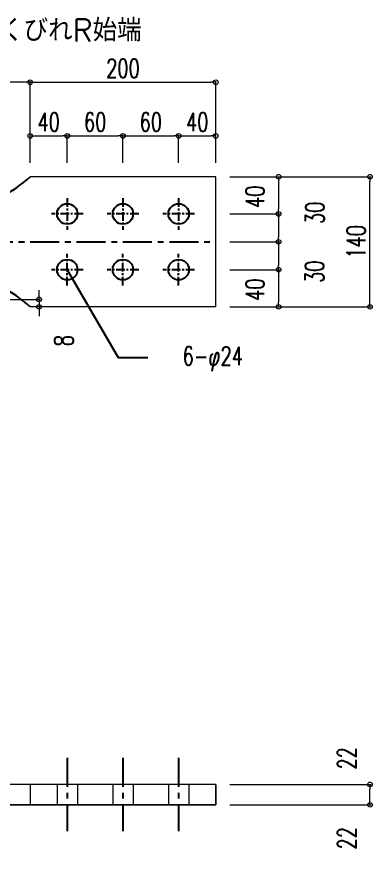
# Model space of a CAD drawing. Header units: millimetres. Extents: x -4568 to 36914, y -114 to 17788.
# Drawn here: x 4194 to 4577, y 11727 to 12626 of the extents above; entities that cross this region are included whole.
import ezdxf

# ---------------------------------------------------------------- set-up
doc = ezdxf.new("R2010")
doc.units = ezdxf.units.MM
doc.header["$LTSCALE"] = 5
for name, pattern in [('ACAD_ISO03W100', [30, 12, -18]), ('CENTER1', [10, 6.25, -1.25, 1.25, -1.25]), ('JIS_08_50', [53, 50, -1.125, 0.75, -1.125])]:
    doc.linetypes.add(name, pattern=pattern)
doc.layers.get('0').update_dxf_attribs({"color": 255})
doc.layers.get('DEFPOINTS').update_dxf_attribs({"color": 255})
for name, color, linetype in [('CENTER', 2, 'JIS_08_50'), ('寸法', 4, 'Continuous'), ('補助線', 7, 'ACAD_ISO03W100'), ('金物', 142, 'Continuous')]:
    doc.layers.add(name, color=color, linetype=linetype)
doc.styles.add('KANJI', font='simplex.shx', dxfattribs={"width": 0.7, "bigfont": 'extfont2.shx'})
doc.styles.get("Standard").update_dxf_attribs({"font": 'simplex.shx', "width": 0.7, "height": 2.5, "bigfont": '@extfont2.shx'})
doc.styles.add('SUNPOU', font='simplex.shx', dxfattribs={"width": 0.7, "bigfont": 'extfont2.shx'})
doc.dimstyles.new('一般寸法-小さめ', dxfattribs={"dimscale": 10, "dimtxt": 2, "dimasz": 0.5, "dimexe": 0.125, "dimexo": 1.5, "dimgap": 0.5, "dimtad": 1, "dimtxsty": 'KANJI', "dimblk": 'ORIGIN', "dimcen": 0, "dimclrd": 256, "dimclre": 256, "dimclrt": 256, "dimadec": 0, "dimazin": 0, "dimtfac": 1, "dimtmove": 2, "dimatfit": 2, "dimfxl": 0, "dimtolj": 2, "dimlwd": 5, "dimlwe": 5, "dimarcsym": 0})

# ---------------------------------------------------------------- blocks, each defined once
blk = doc.blocks.new('_Origin')
at = {"color": 0, "linetype": 'ByBlock', "lineweight": -2}
blk.add_line((0, 0), (-1, 0), dxfattribs=at)
blk.add_circle((0, 0), 0.5, dxfattribs=at)
blk = doc.blocks.new('*D1045')
at = {"layer": 'DEFPOINTS', "color": 0, "transparency": 16777216}
for p in [(4408.38, 12454.11), (4408.38, 12414.11), (4476.04, 12414.11)]:
    blk.add_point(p, dxfattribs=at)
at = {"layer": '寸法', "lineweight": 5, "transparency": 16777216}
for p, q in [((4423.38, 12454.11), (4477.29, 12454.11)), ((4476.04, 12449.11), (4476.04, 12419.11)), ((4423.38, 12414.11), (4477.29, 12414.11))]:
    blk.add_line(p, q, dxfattribs=at)
at = {"layer": '寸法', "lineweight": 5, "transparency": 16777216, "xscale": 5, "yscale": 5, "zscale": 5}
for p, rotation in [((4476.04, 12454.11), 90), ((4476.04, 12414.11), 270)]:
    blk.add_blockref('_Origin', p, dxfattribs=dict(at, rotation=rotation))
at = {"layer": '寸法', "transparency": 16777216, "insert": (4450.63, 12432.61), "char_height": 20, "attachment_point": 5, "rotation": 90, "style": 'KANJI'}
blk.add_mtext('\\A2;40', dxfattribs=at)
blk = doc.blocks.new('*D1046')
at = {"layer": 'DEFPOINTS', "color": 0, "transparency": 16777216}
for p in [(4408.38, 12454.11), (4574.5, 12454.11), (4408.38, 12314.11)]:
    blk.add_point(p, dxfattribs=at)
at = {"layer": '寸法', "lineweight": 5, "transparency": 16777216}
for p, q in [((4423.38, 12454.11), (4575.75, 12454.11)), ((4574.5, 12319.11), (4574.5, 12449.11)), ((4423.38, 12314.11), (4575.75, 12314.11))]:
    blk.add_line(p, q, dxfattribs=at)
at = {"layer": '寸法', "lineweight": 5, "transparency": 16777216, "xscale": 5, "yscale": 5, "zscale": 5}
for p, rotation in [((4574.5, 12454.11), 90), ((4574.5, 12314.11), 270)]:
    blk.add_blockref('_Origin', p, dxfattribs=dict(at, rotation=rotation))
at = {"layer": '寸法', "transparency": 16777216, "insert": (4559.5, 12384.11), "char_height": 20, "attachment_point": 5, "rotation": 90, "style": 'KANJI'}
blk.add_mtext('\\A2;140', dxfattribs=at)
blk = doc.blocks.new('*D1049')
at = {"layer": 'DEFPOINTS', "color": 0, "transparency": 16777216}
for p in [(4138.38, 12555.9), (4208.38, 12454.11), (4138.38, 12424.11)]:
    blk.add_point(p, dxfattribs=at)
at = {"layer": '寸法', "lineweight": 5, "transparency": 16777216}
for p, q in [((4138.38, 12439.11), (4138.38, 12557.15)), ((4203.38, 12555.9), (4143.38, 12555.9)), ((4208.38, 12469.11), (4208.38, 12557.15))]:
    blk.add_line(p, q, dxfattribs=at)
at = {"layer": '寸法', "lineweight": 5, "transparency": 16777216, "xscale": 5, "yscale": 5, "zscale": 5, "rotation": 180}
blk.add_blockref('_Origin', (4138.38, 12555.9), dxfattribs=at)
at = {"layer": '寸法', "lineweight": 5, "transparency": 16777216, "xscale": 5, "yscale": 5, "zscale": 5}
blk.add_blockref('_Origin', (4208.38, 12555.9), dxfattribs=at)
at = {"layer": '寸法', "transparency": 16777216, "insert": (4173.38, 12570.9), "char_height": 20, "attachment_point": 5, "style": 'KANJI'}
blk.add_mtext('\\A2;70', dxfattribs=at)
blk = doc.blocks.new('*D1078')
at = {"layer": 'DEFPOINTS', "color": 0, "transparency": 16777216}
for p in [(4408.38, 12555.9), (4208.38, 12454.11), (4408.38, 12454.11)]:
    blk.add_point(p, dxfattribs=at)
at = {"layer": '寸法', "lineweight": 5, "transparency": 16777216}
for p, q in [((4208.38, 12469.11), (4208.38, 12557.15)), ((4213.38, 12555.9), (4403.38, 12555.9)), ((4408.38, 12469.11), (4408.38, 12557.15))]:
    blk.add_line(p, q, dxfattribs=at)
at = {"layer": '寸法', "lineweight": 5, "transparency": 16777216, "xscale": 5, "yscale": 5, "zscale": 5, "rotation": 180}
blk.add_blockref('_Origin', (4208.38, 12555.9), dxfattribs=at)
at = {"layer": '寸法', "lineweight": 5, "transparency": 16777216, "xscale": 5, "yscale": 5, "zscale": 5}
blk.add_blockref('_Origin', (4408.38, 12555.9), dxfattribs=at)
at = {"layer": '寸法', "transparency": 16777216, "insert": (4308.38, 12570.9), "char_height": 20, "attachment_point": 5, "style": 'KANJI'}
blk.add_mtext('\\A2;200', dxfattribs=at)
blk = doc.blocks.new('*D1050')
at = {"layer": 'DEFPOINTS', "color": 0, "transparency": 16777216}
for p in [(4408.38, 12354.11), (4408.38, 12314.11), (4476.04, 12314.11)]:
    blk.add_point(p, dxfattribs=at)
at = {"layer": '寸法', "lineweight": 5, "transparency": 16777216}
for p, q in [((4423.38, 12354.11), (4477.29, 12354.11)), ((4476.04, 12349.11), (4476.04, 12319.11)), ((4423.38, 12314.11), (4477.29, 12314.11))]:
    blk.add_line(p, q, dxfattribs=at)
at = {"layer": '寸法', "lineweight": 5, "transparency": 16777216, "xscale": 5, "yscale": 5, "zscale": 5}
for p, rotation in [((4476.04, 12354.11), 90), ((4476.04, 12314.11), 270)]:
    blk.add_blockref('_Origin', p, dxfattribs=dict(at, rotation=rotation))
at = {"layer": '寸法', "transparency": 16777216, "insert": (4450.63, 12332.61), "char_height": 20, "attachment_point": 5, "rotation": 90, "style": 'KANJI'}
blk.add_mtext('\\A2;40', dxfattribs=at)
blk = doc.blocks.new('*D1079')
at = {"layer": 'DEFPOINTS', "color": 0, "transparency": 16777216}
for p in [(4138.38, 12322.11), (4208.38, 12314.11), (4218.01, 12314.11)]:
    blk.add_point(p, dxfattribs=at)
at = {"layer": '寸法', "lineweight": 5, "transparency": 16777216}
for p, q in [((4218.01, 12327.11), (4218.01, 12332.11)), ((4153.38, 12322.11), (4219.26, 12322.11)), ((4218.01, 12322.11), (4218.01, 12314.11)), ((4218.01, 12309.11), (4218.01, 12304.11)), ((4223.38, 12314.11), (4219.26, 12314.11))]:
    blk.add_line(p, q, dxfattribs=at)
at = {"layer": '寸法', "lineweight": 5, "transparency": 16777216, "xscale": 5, "yscale": 5, "zscale": 5}
for p, rotation in [((4218.01, 12322.11), 270), ((4218.01, 12314.11), 90)]:
    blk.add_blockref('_Origin', p, dxfattribs=dict(at, rotation=rotation))
at = {"layer": '寸法', "transparency": 16777216, "insert": (4244.75, 12277.68), "char_height": 20, "attachment_point": 5, "rotation": 90, "style": 'KANJI'}
blk.add_mtext('\\A2;8', dxfattribs=at)
blk = doc.blocks.new('*D1055')
at = {"layer": 'DEFPOINTS', "color": 0, "transparency": 16777216}
for p in [(4248.38, 12498.13), (4208.38, 12454.11), (4248.38, 12454.11)]:
    blk.add_point(p, dxfattribs=at)
at = {"layer": '寸法', "lineweight": 5, "transparency": 16777216}
for p, q in [((4208.38, 12469.11), (4208.38, 12499.38)), ((4213.38, 12498.13), (4243.38, 12498.13)), ((4248.38, 12469.11), (4248.38, 12499.38))]:
    blk.add_line(p, q, dxfattribs=at)
at = {"layer": '寸法', "lineweight": 5, "transparency": 16777216, "xscale": 5, "yscale": 5, "zscale": 5, "rotation": 180}
blk.add_blockref('_Origin', (4208.38, 12498.13), dxfattribs=at)
at = {"layer": '寸法', "lineweight": 5, "transparency": 16777216, "xscale": 5, "yscale": 5, "zscale": 5}
blk.add_blockref('_Origin', (4248.38, 12498.13), dxfattribs=at)
at = {"layer": '寸法', "transparency": 16777216, "insert": (4228.38, 12513.13), "char_height": 20, "attachment_point": 5, "style": 'KANJI'}
blk.add_mtext('\\A2;40', dxfattribs=at)
blk = doc.blocks.new('*D1056')
at = {"layer": 'DEFPOINTS', "color": 0, "transparency": 16777216}
for p in [(4368.38, 12498.13), (4308.38, 12454.11), (4368.38, 12454.11)]:
    blk.add_point(p, dxfattribs=at)
at = {"layer": '寸法', "lineweight": 5, "transparency": 16777216}
for p, q in [((4308.38, 12469.11), (4308.38, 12499.38)), ((4313.38, 12498.13), (4363.38, 12498.13)), ((4368.38, 12469.11), (4368.38, 12499.38))]:
    blk.add_line(p, q, dxfattribs=at)
at = {"layer": '寸法', "lineweight": 5, "transparency": 16777216, "xscale": 5, "yscale": 5, "zscale": 5, "rotation": 180}
blk.add_blockref('_Origin', (4308.38, 12498.13), dxfattribs=at)
at = {"layer": '寸法', "lineweight": 5, "transparency": 16777216, "xscale": 5, "yscale": 5, "zscale": 5}
blk.add_blockref('_Origin', (4368.38, 12498.13), dxfattribs=at)
at = {"layer": '寸法', "transparency": 16777216, "insert": (4338.38, 12513.13), "char_height": 20, "attachment_point": 5, "style": 'KANJI'}
blk.add_mtext('\\A2;60', dxfattribs=at)
blk = doc.blocks.new('*D1057')
at = {"layer": 'DEFPOINTS', "color": 0, "transparency": 16777216}
for p in [(4308.38, 12498.13), (4248.38, 12454.11), (4308.38, 12454.11)]:
    blk.add_point(p, dxfattribs=at)
at = {"layer": '寸法', "lineweight": 5, "transparency": 16777216}
for p, q in [((4248.38, 12469.11), (4248.38, 12499.38)), ((4253.38, 12498.13), (4303.38, 12498.13)), ((4308.38, 12469.11), (4308.38, 12499.38))]:
    blk.add_line(p, q, dxfattribs=at)
at = {"layer": '寸法', "lineweight": 5, "transparency": 16777216, "xscale": 5, "yscale": 5, "zscale": 5, "rotation": 180}
blk.add_blockref('_Origin', (4248.38, 12498.13), dxfattribs=at)
at = {"layer": '寸法', "lineweight": 5, "transparency": 16777216, "xscale": 5, "yscale": 5, "zscale": 5}
blk.add_blockref('_Origin', (4308.38, 12498.13), dxfattribs=at)
at = {"layer": '寸法', "transparency": 16777216, "insert": (4278.38, 12513.13), "char_height": 20, "attachment_point": 5, "style": 'KANJI'}
blk.add_mtext('\\A2;60', dxfattribs=at)
blk = doc.blocks.new('*D1058')
at = {"layer": 'DEFPOINTS', "color": 0, "transparency": 16777216}
for p in [(4408.38, 12498.13), (4368.38, 12454.11), (4408.38, 12454.11)]:
    blk.add_point(p, dxfattribs=at)
at = {"layer": '寸法', "lineweight": 5, "transparency": 16777216}
for p, q in [((4368.38, 12469.11), (4368.38, 12499.38)), ((4373.38, 12498.13), (4403.38, 12498.13)), ((4408.38, 12469.11), (4408.38, 12499.38))]:
    blk.add_line(p, q, dxfattribs=at)
at = {"layer": '寸法', "lineweight": 5, "transparency": 16777216, "xscale": 5, "yscale": 5, "zscale": 5, "rotation": 180}
blk.add_blockref('_Origin', (4368.38, 12498.13), dxfattribs=at)
at = {"layer": '寸法', "lineweight": 5, "transparency": 16777216, "xscale": 5, "yscale": 5, "zscale": 5}
blk.add_blockref('_Origin', (4408.38, 12498.13), dxfattribs=at)
at = {"layer": '寸法', "transparency": 16777216, "insert": (4388.38, 12513.13), "char_height": 20, "attachment_point": 5, "style": 'KANJI'}
blk.add_mtext('\\A2;40', dxfattribs=at)
blk = doc.blocks.new('*D1059')
at = {"layer": 'DEFPOINTS', "color": 0, "transparency": 16777216}
for p in [(4408.38, 12414.11), (4408.38, 12384.11), (4476.04, 12384.11)]:
    blk.add_point(p, dxfattribs=at)
at = {"layer": '寸法', "lineweight": 5, "transparency": 16777216}
for p, q in [((4423.38, 12414.11), (4477.29, 12414.11)), ((4476.04, 12409.11), (4476.04, 12389.11)), ((4423.38, 12384.11), (4477.29, 12384.11))]:
    blk.add_line(p, q, dxfattribs=at)
at = {"layer": '寸法', "lineweight": 5, "transparency": 16777216, "xscale": 5, "yscale": 5, "zscale": 5}
for p, rotation in [((4476.04, 12414.11), 90), ((4476.04, 12384.11), 270)]:
    blk.add_blockref('_Origin', p, dxfattribs=dict(at, rotation=rotation))
at = {"layer": '寸法', "transparency": 16777216, "insert": (4515.11, 12415.31), "char_height": 20, "attachment_point": 5, "rotation": 90, "style": 'KANJI'}
blk.add_mtext('\\A2;30', dxfattribs=at)
blk = doc.blocks.new('*D1060')
at = {"layer": 'DEFPOINTS', "color": 0, "transparency": 16777216}
for p in [(4408.38, 12384.11), (4408.38, 12354.11), (4476.04, 12354.11)]:
    blk.add_point(p, dxfattribs=at)
at = {"layer": '寸法', "lineweight": 5, "transparency": 16777216}
for p, q in [((4423.38, 12384.11), (4477.29, 12384.11)), ((4476.04, 12379.11), (4476.04, 12359.11)), ((4423.38, 12354.11), (4477.29, 12354.11))]:
    blk.add_line(p, q, dxfattribs=at)
at = {"layer": '寸法', "lineweight": 5, "transparency": 16777216, "xscale": 5, "yscale": 5, "zscale": 5}
for p, rotation in [((4476.04, 12384.11), 90), ((4476.04, 12354.11), 270)]:
    blk.add_blockref('_Origin', p, dxfattribs=dict(at, rotation=rotation))
at = {"layer": '寸法', "transparency": 16777216, "insert": (4514.78, 12351.9), "char_height": 20, "attachment_point": 5, "rotation": 90, "style": 'KANJI'}
blk.add_mtext('\\A2;30', dxfattribs=at)
blk = doc.blocks.new('*D1080')
at = {"layer": 'DEFPOINTS', "color": 0, "transparency": 16777216}
for p in [(4408.38, 11799.96), (4574.5, 11799.96), (4408.38, 11777.96)]:
    blk.add_point(p, dxfattribs=at)
at = {"layer": '寸法', "lineweight": 5, "transparency": 16777216}
for p, q in [((4423.38, 11799.96), (4575.75, 11799.96)), ((4574.5, 11782.96), (4574.5, 11794.96)), ((4423.38, 11777.96), (4575.75, 11777.96))]:
    blk.add_line(p, q, dxfattribs=at)
at = {"layer": '寸法', "lineweight": 5, "transparency": 16777216, "xscale": 5, "yscale": 5, "zscale": 5}
for p, rotation in [((4574.5, 11799.96), 90), ((4574.5, 11777.96), 270)]:
    blk.add_blockref('_Origin', p, dxfattribs=dict(at, rotation=rotation))
at = {"layer": '寸法', "transparency": 16777216, "insert": (4549.5, 11828.09), "char_height": 20, "attachment_point": 5, "rotation": 90, "style": 'KANJI'}
blk.add_mtext('\\A2;22', dxfattribs=at)
blk = doc.blocks.new('*D1204')
at = {"layer": 'DEFPOINTS', "color": 0, "transparency": 16777216}
for p in [(4408.38, 11799.96), (4574.5, 11799.96), (4408.38, 11777.96)]:
    blk.add_point(p, dxfattribs=at)
at = {"layer": '寸法', "lineweight": 5, "transparency": 16777216}
for p, q in [((4423.38, 11799.96), (4575.75, 11799.96)), ((4574.5, 11782.96), (4574.5, 11794.96)), ((4423.38, 11777.96), (4575.75, 11777.96))]:
    blk.add_line(p, q, dxfattribs=at)
at = {"layer": '寸法', "lineweight": 5, "transparency": 16777216, "xscale": 5, "yscale": 5, "zscale": 5}
for p, rotation in [((4574.5, 11799.96), 90), ((4574.5, 11777.96), 270)]:
    blk.add_blockref('_Origin', p, dxfattribs=dict(at, rotation=rotation))
at = {"layer": '寸法', "transparency": 16777216, "insert": (4549.5, 11741.99), "char_height": 20, "attachment_point": 5, "rotation": 90, "style": 'KANJI'}
blk.add_mtext('\\A2;22', dxfattribs=at)

msp = doc.modelspace()

# ---------------------------------------------------------------- linework, layer by layer
at = {"layer": 'CENTER', "linetype": 'CENTER1'}
msp.add_line((3758.385, 12384.107), (4408.385, 12384.107), dxfattribs=at)
at = {"layer": 'CENTER', "color": 7, "linetype": 'CENTER1'}
for p, q in [((4248.385, 11828.514), (4248.385, 11749.415)), ((4308.385, 11828.514), (4308.385, 11749.415)), ((4368.385, 11828.514), (4368.385, 11749.415))]:
    msp.add_line(p, q, dxfattribs=at)
at = {"layer": '寸法', "linetype": 'CENTER1', "ltscale": 0.3}
for p, q in [((4248.385, 12431.107), (4248.385, 12397.107)), ((4308.385, 12431.107), (4308.385, 12397.107)), ((4368.385, 12431.107), (4368.385, 12397.107)), ((4265.385, 12414.107), (4231.385, 12414.107)), ((4325.385, 12414.107), (4291.385, 12414.107)), ((4385.385, 12414.107), (4351.385, 12414.107)), ((4248.385, 12337.107), (4248.385, 12371.107)), ((4308.385, 12337.107), (4308.385, 12371.107)), ((4368.385, 12337.107), (4368.385, 12371.107)), ((4265.385, 12354.107), (4231.385, 12354.107)), ((4325.385, 12354.107), (4291.385, 12354.107)), ((4385.385, 12354.107), (4351.385, 12354.107))]:
    msp.add_line(p, q, dxfattribs=at)
at = {"layer": '寸法'}
for p, q in [((4248.385, 12354.107), (4303.028, 12259.461)), ((4303.028, 12259.461), (4335.176, 12259.461))]:
    msp.add_line(p, q, dxfattribs=at)
at = {"layer": '補助線', "lineweight": 18}
for p, q in [((4237.385, 11799.964), (4237.385, 11777.964)), ((4259.385, 11799.964), (4259.385, 11777.964)), ((4297.385, 11799.964), (4297.385, 11777.964)), ((4319.385, 11799.964), (4319.385, 11777.964)), ((4357.385, 11799.964), (4357.385, 11777.964)), ((4379.385, 11799.964), (4379.385, 11777.964))]:
    msp.add_line(p, q, dxfattribs=at)
at = {"layer": '金物', "lineweight": 18}
for p, q in [((4408.385, 12454.107), (4208.385, 12454.107)), ((4408.385, 12314.107), (4408.385, 12454.107)), ((4408.385, 12314.107), (4208.385, 12314.107)), ((4408.385, 11799.964), (3758.385, 11799.964)), ((4208.385, 11799.964), (4208.385, 11777.964)), ((4408.385, 11777.964), (4408.385, 11799.964)), ((4408.385, 11799.964), (4408.385, 11777.964)), ((4408.385, 11777.964), (3758.385, 11777.964)), ((3758.385, 11777.964), (4408.385, 11777.964))]:
    msp.add_line(p, q, dxfattribs=at)
at = {"layer": '金物', "ltscale": 2.5}
for centre in [(4248.385, 12414.107), (4308.385, 12414.107), (4368.385, 12414.107), (4248.385, 12354.107), (4308.385, 12354.107), (4368.385, 12354.107)]:
    msp.add_circle(centre, 11, dxfattribs=at)
at = {"layer": '金物', "ltscale": 2}
for centre, start, end in [((4132.595, 12533.831), 274.060941, 313.550946), ((4132.595, 12234.383), 46.449054, 85.939059)]:
    msp.add_arc(centre, 110, start, end, dxfattribs=at)

# ---------------------------------------------------------------- texts
at = {"layer": '寸法', "ltscale": 4, "style": 'SUNPOU'}
msp.add_text('←くびれR始端', height=24, dxfattribs=at).set_placement((4143.524, 12599.94))
at = {"layer": '寸法', "insert": (4437.563, 12271.184), "char_height": 20, "width": 98.97993, "attachment_point": 3}
msp.add_mtext('6-φ24', dxfattribs=at)

# ---------------------------------------------------------------- dimensions: what is measured, and where the dimension line sits
at = {"layer": '寸法'}
for base, p1, p2, picture, middle in [((4138.385, 12555.901), (4208.385, 12454.107), (4138.385, 12424.107), '*D1049', (4173.385, 12570.901)), ((4408.385, 12555.901), (4208.385, 12454.107), (4408.385, 12454.107), '*D1078', (4308.385, 12570.901)), ((4248.385, 12498.129), (4208.385, 12454.107), (4248.385, 12454.107), '*D1055', (4228.385, 12513.129)), ((4308.385, 12498.129), (4248.385, 12454.107), (4308.385, 12454.107), '*D1057', (4278.385, 12513.129)), ((4368.385, 12498.129), (4308.385, 12454.107), (4368.385, 12454.107), '*D1056', (4338.385, 12513.129)), ((4408.385, 12498.129), (4368.385, 12454.107), (4408.385, 12454.107), '*D1058', (4388.385, 12513.129))]:
    dim = msp.add_linear_dim(base=base, p1=p1, p2=p2, dimstyle='一般寸法-小さめ', dxfattribs=at)
    dim.commit()
    dim.dimension.update_dxf_attribs({"geometry": picture, "text_midpoint": middle})
for base, p1, p2, angle, picture, middle in [((4476.038, 12414.107), (4408.385, 12454.107), (4408.385, 12414.107), 90, '*D1045', (4450.633, 12432.607)), ((4476.038, 12384.107), (4408.385, 12414.107), (4408.385, 12384.107), 90, '*D1059', (4515.11, 12415.311)), ((4476.038, 12354.107), (4408.385, 12384.107), (4408.385, 12354.107), 90, '*D1060', (4514.778, 12351.904)), ((4476.038, 12314.107), (4408.385, 12354.107), (4408.385, 12314.107), 90, '*D1050', (4450.633, 12332.607)), ((4218.011, 12314.107), (4138.385, 12322.107), (4208.385, 12314.107), 90, '*D1079', (4244.752, 12277.677)), ((4574.505, 11799.964), (4408.385, 11777.964), (4408.385, 11799.964), 270, '*D1080', (4549.505, 11828.095)), ((4574.505, 11799.964), (4408.385, 11777.964), (4408.385, 11799.964), 270, '*D1204', (4549.505, 11741.989))]:
    dim = msp.add_linear_dim(base=base, p1=p1, p2=p2, angle=angle, dimstyle='一般寸法-小さめ', dxfattribs=at)
    dim.commit()
    dim.dimension.update_dxf_attribs({"geometry": picture, "text_midpoint": middle, "dimtype": 160})
dim = msp.add_linear_dim(base=(4574.505, 12454.107), p1=(4408.385, 12314.107), p2=(4408.385, 12454.107), angle=270, dimstyle='一般寸法-小さめ', dxfattribs=at)
dim.commit()
dim.dimension.update_dxf_attribs({"geometry": '*D1046', "text_midpoint": (4559.505, 12384.107)})

doc.saveas('drawing.dxf')
